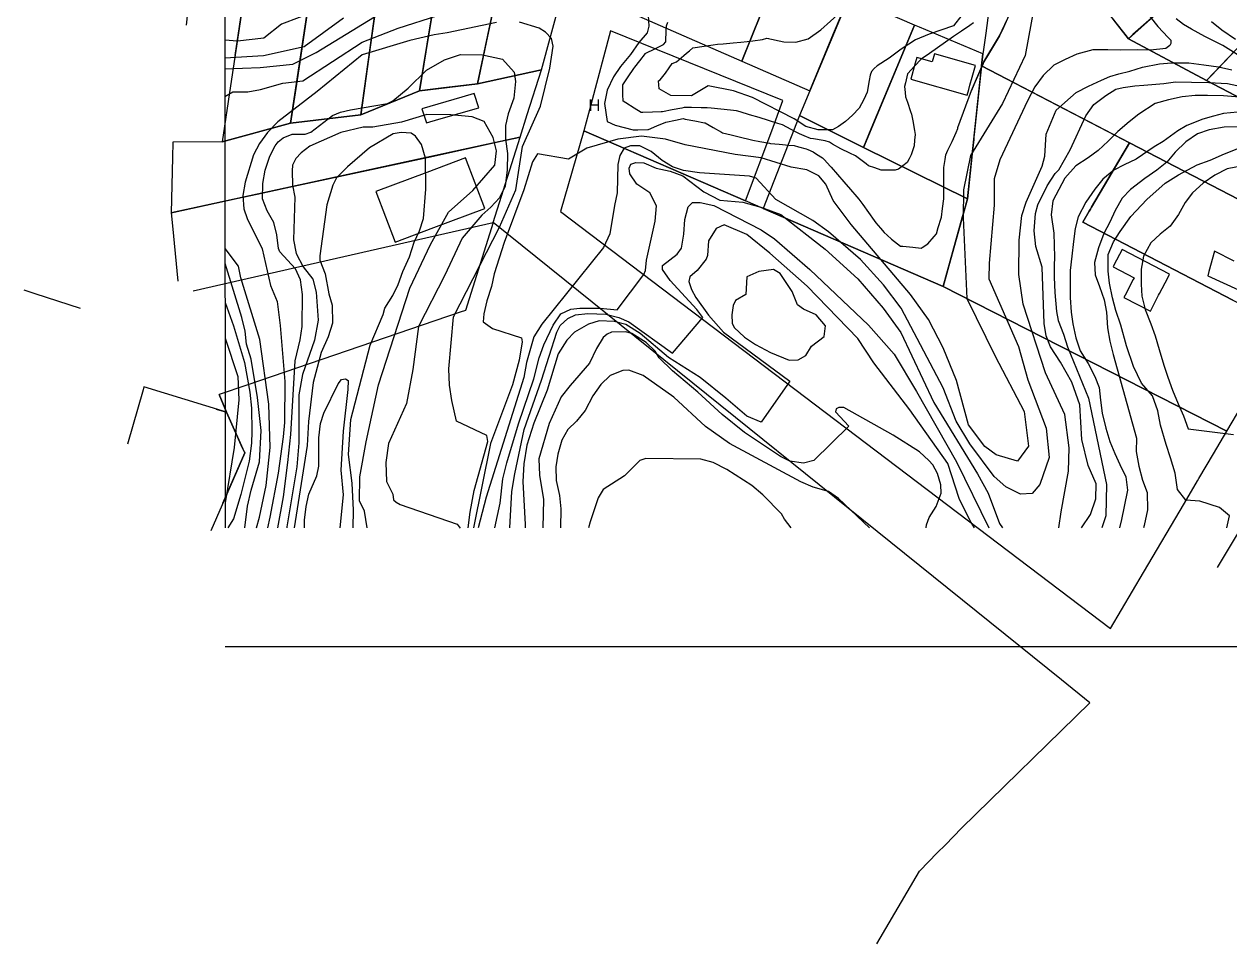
# Model space of a CAD drawing. Header units: millimetres. Extents: x 1101 to 4203, y 1053 to 1744.
# Drawn here: x 1101.5 to 1304.1, y 1053.5 to 1208.1 of the extents above; entities that cross this region are included whole.
import ezdxf
from ezdxf.enums import TextEntityAlignment as Align

# ---------------------------------------------------------------- set-up
doc = ezdxf.new("R2010")
doc.units = ezdxf.units.MM
doc.layers.add('01_Fina', color=7, linetype='Continuous')
doc.layers.add('Traza Urbana', color=7, linetype='Continuous')
doc.styles.get("Standard").update_dxf_attribs({"font": 'arial.ttf'})

msp = doc.modelspace()

# ---------------------------------------------------------------- linework, layer by layer
at = {"layer": '01_Fina', "linetype": 'Continuous'}
for p, q in [((1265.39, 1206.09), (1267.73, 1211)), ((1266.55, 1208.52), (1265.84, 1207.03)), ((1262.79, 1201.73), (1265.39, 1206.09)), ((1265.39, 1206.09), (1265.08, 1205.57)), ((1265.84, 1207.03), (1265.39, 1206.09)), ((1264.23, 1204.15), (1263.39, 1202.73)), ((1265.08, 1205.57), (1264.23, 1204.15)), ((1263.39, 1202.73), (1262.79, 1201.73))]:
    msp.add_line(p, q, dxfattribs=at)
at = {"layer": '01_Fina'}
for points in [[(1135.28, 1103.45), (1874.37, 1103.45), (1873.93, 1741.26), (1134.84, 1741.26), (1135.28, 1123.4)], [(1226.33, 1205.74), (1229.16, 1205.11), (1231.21, 1205.07), (1233.28, 1205.6), (1235.37, 1207.1), (1238.61, 1210.06)], [(1259.07, 1209.59), (1257.7, 1207.82), (1253.61, 1206.37), (1251.31, 1205.45), (1248.86, 1203.87), (1246.86, 1202.37), (1244.85, 1201.06), (1244.32, 1200.62), (1243.92, 1200.12), (1243.65, 1199.51), (1243.48, 1198.58), (1243.16, 1196.67), (1242.59, 1195.42), (1241.84, 1193.97), (1240.72, 1192.75), (1239.51, 1191.69), (1238.34, 1190.85), (1237.37, 1190.33), (1234.95, 1190.31), (1232.84, 1190.9), (1230.92, 1192.18), (1223.9, 1195.76), (1220.72, 1196.87), (1216.47, 1197.73), (1213.64, 1196.04), (1210.17, 1196.09), (1208.19, 1197.19), (1208.08, 1198.53), (1208.39, 1198.71), (1209.25, 1199.86), (1209.88, 1200.71), (1210.42, 1201.44), (1211.12, 1201.73), (1211.53, 1202.09), (1212.81, 1203.2), (1213.29, 1203.61), (1213.86, 1204.11), (1217.3, 1204.59), (1218.01, 1204.69), (1218.98, 1204.78), (1220.66, 1204.93), (1221.96, 1205.06), (1223.01, 1205.15), (1223.94, 1205.27), (1225.59, 1205.47), (1226.33, 1205.74), (1226.64, 1205.67)]]:
    msp.add_lwpolyline(points, dxfattribs=at)
at = {"layer": '01_Fina', "linetype": 'Continuous'}
for points in [[(1162.54, 1214.85), (1144.74, 1208.06), (1141.77, 1205.7), (1137.37, 1205.23), (1135.22, 1205.38)], [(1135.22, 1200.54), (1141.17, 1200.77), (1146.65, 1201.36), (1150.54, 1203.31), (1164.4, 1211.78)], [(1271.24, 1211.04), (1269.74, 1202.83), (1265.89, 1194.74), (1260.56, 1186.01), (1259.37, 1180.24), (1259.3, 1175.5), (1259.94, 1161.96), (1264.68, 1152.27), (1269.56, 1142.99), (1270.31, 1137.12), (1268.46, 1134.63), (1264.85, 1135.66), (1262.92, 1137.09), (1260.19, 1140.75), (1258.21, 1148.17), (1255.92, 1153.65), (1253.48, 1158.43), (1250.47, 1162.66), (1240.47, 1174.38), (1237.44, 1178.46), (1236.22, 1181.2), (1235.06, 1182.58), (1233.05, 1183.59), (1230.4, 1184.05), (1225.35, 1185.59), (1220.96, 1186.18), (1212.59, 1187.78), (1209.27, 1188.76), (1205.27, 1189.22), (1201.27, 1188.75), (1196.04, 1187.22), (1193, 1185.39), (1187.76, 1186.27), (1186.94, 1184.95), (1185.46, 1180.25), (1182.18, 1171.4), (1180.5, 1166.09), (1180.04, 1163.95), (1179.24, 1161.58), (1178.73, 1159.38), (1178.63, 1158.05), (1180.23, 1156.89), (1185.09, 1155.35), (1185.19, 1154.66), (1184.66, 1151.59), (1183.57, 1147.46), (1179.87, 1137.61), (1177.02, 1123.4)], [(1155.16, 1209.11), (1148.55, 1204.27), (1141.73, 1202.77), (1135.22, 1202.38)], [(1135.23, 1195.91), (1136.54, 1196.69), (1139.06, 1196.72), (1141.19, 1197.08), (1144.95, 1198.18), (1148.34, 1198.53), (1158.3, 1205.06), (1164.33, 1207.38), (1171.03, 1209.55)], [(1180.88, 1208.33), (1172.59, 1206.59), (1170.38, 1206.26), (1166.31, 1205.35), (1158.27, 1202.93), (1150.71, 1196.76), (1144.1, 1191.65), (1142.41, 1189.89), (1141.04, 1188.04), (1140.02, 1186.11), (1138.65, 1181.53), (1138.23, 1179.27), (1138.4, 1177.05), (1138.98, 1175.42), (1141.47, 1170.29), (1142.91, 1164.13), (1143.99, 1161.46), (1144.49, 1157.41), (1145.28, 1148), (1145.23, 1141.1), (1145.03, 1138.69), (1144.19, 1132.58), (1142.77, 1125.19), (1142.38, 1123.4)], [(1176.14, 1123.4), (1176.44, 1126.07), (1177.13, 1129.67), (1179.4, 1137.9), (1179.27, 1138.94), (1174.13, 1141.35), (1173.36, 1144.82), (1172.98, 1147.4), (1172.88, 1150.12), (1173.63, 1158.87), (1181.38, 1173.96), (1184.12, 1180.2), (1185.25, 1187.51), (1188.28, 1194.28), (1189.84, 1200.66), (1190.38, 1204.38), (1190.14, 1205.68), (1189.13, 1206.75), (1188.07, 1207.43), (1184.75, 1208.41)], [(1290.71, 1209.33), (1292.02, 1207.66), (1293.77, 1205.81), (1294.19, 1205.36), (1294.21, 1204.81), (1294.04, 1204.48), (1293.35, 1203.99), (1290.78, 1203.72), (1288.65, 1203.75), (1285.81, 1203.73), (1283.63, 1203.74), (1281.1, 1203.75), (1278.39, 1203.03), (1276.43, 1202.13), (1274.53, 1201.2), (1272.77, 1199.47), (1271.35, 1197.53), (1270.13, 1195.2), (1265.49, 1185.27), (1264.51, 1182.08), (1264.49, 1177.66), (1263.65, 1167.91), (1263.61, 1165.25), (1268.6, 1153.88), (1270.19, 1148.28), (1273.28, 1140.14), (1273.76, 1135.25), (1272.21, 1130.7), (1270.89, 1129.16), (1268.96, 1129.08), (1266.5, 1130.31), (1264.52, 1132.04), (1260.42, 1137.54), (1258.11, 1141.34), (1255.96, 1146.95), (1248.91, 1160.31), (1245.9, 1164.26), (1242.06, 1168.5), (1236.69, 1173.18), (1234.04, 1175.06), (1227.82, 1178.62), (1224.51, 1182.21), (1223.4, 1182.53), (1215.01, 1183.07), (1212.28, 1183.48), (1210.47, 1184.07), (1208.7, 1185.18), (1206.88, 1186.68), (1204.95, 1187.6), (1203.38, 1187.61), (1202.32, 1187.24), (1201.58, 1186.02), (1201.29, 1184.49), (1201.18, 1179.7), (1200.69, 1177.61), (1199.93, 1172.85), (1198.87, 1170.52), (1188.48, 1157.63), (1187.15, 1155.5), (1185.93, 1151.19), (1185.47, 1148.68), (1179.16, 1128.57), (1177.8, 1123.4)], [(1206.35, 1209.54), (1206.48, 1207.76), (1206.2, 1206.63), (1204.77, 1204.97), (1203.4, 1202.98), (1201.71, 1200.94), (1200.55, 1199.2), (1199.48, 1196.98), (1199, 1194.75), (1199.46, 1191.71), (1200.84, 1191.11), (1203.82, 1190.31), (1204.64, 1190.33), (1206.29, 1190.37), (1206.4, 1190.37), (1207.82, 1190.96), (1209.35, 1191.58), (1210.97, 1191.92), (1212.25, 1192.19), (1212.58, 1192.13), (1214.2, 1191.81), (1215.82, 1191.5), (1215.97, 1191.47), (1217.27, 1190.73), (1218.71, 1189.92), (1218.88, 1189.82), (1220.29, 1189.47), (1221.89, 1189.06), (1223.49, 1188.66), (1223.93, 1188.55), (1225.11, 1188.35), (1226.73, 1188.06), (1226.93, 1188.03), (1228.37, 1187.9), (1230.02, 1187.75), (1230.88, 1187.67), (1231.64, 1187.47), (1232.94, 1187.14), (1233.22, 1187.01), (1234.11, 1186.61), (1234.67, 1186.24), (1235.64, 1185.6), (1235.98, 1185.25), (1236.97, 1184.22), (1237.11, 1184.05), (1238.2, 1182.8), (1239.27, 1181.56), (1240.35, 1180.31), (1241.43, 1179.06), (1241.78, 1178.66), (1242.43, 1177.75), (1243.4, 1176.41), (1244.36, 1175.07), (1244.64, 1174.69), (1245.4, 1173.79), (1246.03, 1173.05), (1246.53, 1172.59), (1247.27, 1171.91), (1247.78, 1171.52), (1248.78, 1170.77), (1249.18, 1170.73), (1250.82, 1170.58), (1252.26, 1170.44), (1252.43, 1170.55), (1253.38, 1171.14), (1254.45, 1172.4), (1254.81, 1172.83), (1255.12, 1173.87), (1255.6, 1175.45), (1255.66, 1175.64), (1255.83, 1177.08), (1256.03, 1178.72), (1256.05, 1178.9), (1256.06, 1180.37), (1256.06, 1182.02), (1256.07, 1183.67), (1256.07, 1183.99), (1256.28, 1185.3), (1256.41, 1186.13), (1256.75, 1186.87), (1257.43, 1188.37), (1258.11, 1189.87), (1258.41, 1190.53), (1258.41, 1190.7), (1260.72, 1196.95), (1262.79, 1201.73), (1262.6, 1201.29), (1261.94, 1199.77), (1261.29, 1198.26), (1260.72, 1196.95)], [(1261.02, 1208.29), (1260.4, 1207.85), (1259.04, 1206.92), (1257.69, 1205.98), (1256.33, 1205.04), (1254.97, 1204.1), (1253.62, 1203.16), (1252.26, 1202.21), (1251.15, 1201), (1250.03, 1199.79), (1249.96, 1199.71), (1249.61, 1198.2), (1249.46, 1197.57), (1249.55, 1196.58), (1249.62, 1195.88), (1249.93, 1194.98), (1250.47, 1193.42), (1250.63, 1192.96), (1250.83, 1191.82), (1251.12, 1190.2), (1251.24, 1189.55), (1251.14, 1188.56), (1251.05, 1187.61), (1250.84, 1186.95), (1250.57, 1186.13), (1250.22, 1185.42), (1249.91, 1184.8), (1249.14, 1184.24), (1248.44, 1183.72), (1247.88, 1183.53), (1247.7, 1183.53), (1246.05, 1183.54), (1245.55, 1183.54), (1244.46, 1183.91), (1243.38, 1184.28), (1242.98, 1184.59), (1241.67, 1185.6), (1241.22, 1185.95), (1240.24, 1186.4), (1238.75, 1187.11), (1237.32, 1187.93), (1236.83, 1188.22), (1236.11, 1188.49), (1235.8, 1188.54), (1234.17, 1188.78), (1233.67, 1188.86), (1232.61, 1189.3), (1231.82, 1189.63), (1231.12, 1190), (1229.67, 1190.77), (1228.92, 1191.16), (1228.15, 1191.4), (1226.57, 1191.88), (1225, 1192.36), (1223.42, 1192.85), (1221.84, 1193.33), (1221.2, 1193.53), (1220.22, 1193.62), (1218.58, 1193.78), (1216.94, 1193.94), (1216.28, 1194), (1215.29, 1194.02), (1213.64, 1194.04), (1212.41, 1194.06), (1212, 1193.98), (1210.38, 1193.67), (1208.76, 1193.35), (1208.53, 1193.31), (1207.11, 1193.28), (1205.46, 1193.24), (1205.2, 1193.23), (1204.02, 1193.97), (1202.63, 1194.85), (1202.16, 1195.14), (1202.12, 1196.24), (1202.11, 1197.87), (1203.03, 1199.24), (1203.95, 1200.61), (1204.11, 1200.85), (1204.95, 1201.92), (1205.9, 1203.13), (1206, 1203.18), (1207.48, 1203.92), (1208.96, 1204.65), (1209.31, 1205.1), (1209.32, 1205.27), (1209.4, 1206.91), (1209.44, 1207.8), (1209.69, 1208.39)], [(1306.26, 1202.41), (1302.92, 1204.47), (1299.91, 1206.02), (1297.66, 1207.26), (1296.31, 1208.03), (1295.11, 1208.96)], [(1305.07, 1205.48), (1302.77, 1207.09), (1301.05, 1208.47)], [(1144.15, 1123.4), (1145.07, 1128.62), (1145.82, 1134.37), (1146.31, 1139.11), (1147.02, 1151.49), (1147.87, 1155.01), (1148.2, 1157.24), (1148.29, 1162.66), (1147.92, 1165.1), (1147.07, 1166.95), (1144.48, 1169.82), (1144.23, 1170.37), (1143.95, 1172.66), (1143.46, 1174.76), (1142.33, 1176.71), (1141.57, 1178.7), (1141.61, 1181.29), (1142, 1183.56), (1142.78, 1185.89), (1143.66, 1187.65), (1144.17, 1188.32), (1145.01, 1188.94), (1146.54, 1189.59), (1148.74, 1189.58), (1149.67, 1189.94), (1153.32, 1192.72), (1154.64, 1193.28), (1156.34, 1193.65), (1162.55, 1194.72), (1163.43, 1195.19), (1166.05, 1197.34), (1169.1, 1200.33), (1172.12, 1202.06), (1174.8, 1202.95), (1178.54, 1202.9), (1181.86, 1202.18), (1183.83, 1200.02), (1184.07, 1198.41), (1183.81, 1195.66), (1182.81, 1193.01), (1182.37, 1191.04), (1182.39, 1188.73), (1182.71, 1186.36), (1182.69, 1183.58), (1182.33, 1180.85), (1181.37, 1178.88), (1179.95, 1177.3), (1178.42, 1175.96), (1175.08, 1172.1), (1172.2, 1165.86), (1167.76, 1157.28), (1166.81, 1150.04), (1165.76, 1144.33), (1162.73, 1137.61), (1162.27, 1134.41), (1162.36, 1131.2), (1163.44, 1129.09), (1163.58, 1128.11), (1163.99, 1127.73), (1164.66, 1127.34), (1174.29, 1124.02), (1174.77, 1123.36)], [(1275.37, 1123.4), (1275.76, 1126.12), (1276.99, 1132.92), (1277.13, 1136.88), (1276.38, 1142.47), (1273.14, 1149.49), (1269.4, 1160.99), (1268.64, 1166.02), (1268.72, 1171.74), (1269.16, 1175.91), (1269.89, 1178.16), (1272.6, 1184.22), (1273.04, 1185.88), (1273.23, 1189.56), (1274.95, 1193.63), (1278.31, 1196.61), (1280.37, 1197.64), (1282.58, 1198.67), (1283.95, 1199.26), (1285.46, 1199.7), (1287.33, 1200.16), (1289.44, 1200.82), (1292.29, 1201.43), (1294.31, 1201.57), (1297.25, 1201.55), (1299.75, 1201.26), (1302.24, 1200.9), (1304.48, 1200.42)], [(1279.19, 1123.4), (1280.73, 1125.66), (1281.61, 1128.3), (1281.64, 1130.81), (1280.29, 1133.9), (1279.25, 1138.24), (1278.91, 1144.11), (1277.57, 1147.89), (1275.67, 1151.27), (1273.97, 1153.82), (1273.23, 1155.67), (1272.92, 1157.74), (1272.56, 1167.22), (1271.5, 1170.72), (1271.22, 1173.36), (1271.49, 1176.22), (1271.88, 1177.69), (1273.44, 1180.89), (1274.77, 1182.95), (1275.4, 1183.59), (1277.28, 1186.94), (1279.93, 1192.69), (1281.29, 1194.56), (1283.3, 1196.09), (1284.98, 1197.13), (1286.19, 1197.42), (1288.16, 1197.69), (1289.67, 1197.83), (1293.01, 1198.09), (1294.98, 1198.37), (1297.7, 1198.33), (1300.57, 1198.29), (1303.75, 1198.1), (1306.57, 1197.49)], [(1305.75, 1195.81), (1303.05, 1196.05), (1300.35, 1196.09), (1298.31, 1196.11), (1296.11, 1195.86), (1293.8, 1195.34), (1291.55, 1194.76), (1288.85, 1192.97), (1287.21, 1191.67), (1285.28, 1190.03), (1283.65, 1188.41), (1282.02, 1186.85), (1280.29, 1185.61), (1278.22, 1184.27), (1276.37, 1182.16), (1275.39, 1180.3), (1274.37, 1178.35), (1274.12, 1176.01), (1274.53, 1172.97), (1274.63, 1168.89), (1274.61, 1167.52), (1274.59, 1165.56), (1274.71, 1162.98), (1274.97, 1159.8), (1275.3, 1158.25), (1276.17, 1155.99), (1276.86, 1153.82), (1280.38, 1145.2), (1283.37, 1130.71), (1283.31, 1125.41), (1282.61, 1123.4)], [(1159.15, 1123.4), (1158.68, 1126.23), (1157.85, 1127.92), (1157.91, 1131.97), (1158.97, 1137.88), (1161.06, 1147.47), (1166.32, 1163.72), (1169.77, 1171.06), (1172.78, 1176.46), (1176.88, 1180.14), (1180.59, 1184.38), (1180.85, 1186.77), (1180.32, 1189.04), (1178.79, 1191.69), (1176.79, 1192.51), (1173.19, 1192.83), (1169.19, 1192.89), (1164.9, 1191.62), (1160.09, 1190.75), (1158.49, 1190.78), (1154.7, 1189.84), (1149.51, 1187.57), (1148.03, 1186.45), (1147.15, 1185.5), (1146.6, 1184.38), (1146.51, 1183.44), (1146.6, 1181.01), (1146.97, 1178.99), (1146.73, 1171.84), (1147.18, 1169.54), (1148.38, 1167.29), (1149.99, 1165.19), (1150.54, 1163), (1150.92, 1158.34), (1150.3, 1154.95), (1148.29, 1149.21), (1147.66, 1145.79), (1147.68, 1137.69), (1147.34, 1133.65), (1145.66, 1123.57), (1145.62, 1123.4)], [(1305.4, 1193.27), (1303.07, 1193.08), (1301.39, 1192.62), (1299.58, 1192.11), (1296.88, 1191.06), (1295.36, 1190.12), (1292.91, 1188.37), (1291.43, 1187.45), (1288.37, 1185.39), (1286.39, 1184.45), (1284.6, 1183.52), (1282.78, 1182.01), (1281.43, 1180.34), (1279.91, 1178.13), (1278.61, 1175.71), (1278.11, 1173.7), (1277.84, 1171.53), (1277.55, 1169.07), (1277.31, 1166.68), (1277.27, 1164.38), (1277.29, 1162.13), (1277.48, 1159.69), (1277.73, 1157.7), (1278.25, 1155.35), (1278.95, 1153.16), (1280.3, 1151.03), (1281.43, 1148.86), (1282.17, 1146.98), (1282.4, 1144.89), (1282.68, 1142.66), (1283.27, 1140.14), (1283.97, 1137.93), (1284.77, 1135.93), (1285.65, 1134.07), (1286.62, 1132), (1286.9, 1129.75), (1286.34, 1126.98), (1285.91, 1124.79), (1285.6, 1123.4)], [(1156.79, 1123.4), (1156.83, 1126.39), (1156.63, 1130.91), (1156.01, 1135.76), (1156.38, 1141.61), (1159.63, 1154.12), (1161.81, 1159.26), (1162.09, 1160.32), (1163.45, 1162.44), (1164.37, 1164.31), (1165.13, 1166.5), (1166.28, 1168.94), (1167.01, 1171.43), (1167.93, 1173.34), (1168.61, 1175.42), (1168.98, 1180.35), (1168.95, 1185.53), (1168.25, 1187.84), (1167.27, 1189.26), (1166.53, 1189.74), (1164.84, 1189.84), (1163.51, 1189.63), (1159.54, 1187.27), (1155.82, 1184.1), (1153.99, 1182.27), (1153.37, 1181.01), (1152.37, 1177.72), (1151.17, 1169.15), (1151.19, 1168.42), (1152.07, 1166.13), (1152.68, 1162.77), (1153.23, 1160.82), (1153.29, 1157.84), (1152.59, 1155.5), (1151.41, 1152.86), (1150.06, 1147.84), (1149.27, 1141.3), (1149.07, 1137.26), (1146.87, 1123.4)], [(1305.33, 1190.84), (1303.17, 1190.77), (1300.63, 1190.31), (1298.7, 1189.64), (1296.72, 1188.32), (1294.95, 1186.56), (1293.53, 1184.9), (1291.83, 1183.53), (1289.84, 1182.13), (1287.45, 1180.29), (1286.03, 1178.81), (1284.87, 1176.77), (1283.95, 1174.81), (1282.95, 1172.86), (1282.07, 1170.5), (1281.4, 1168), (1281.49, 1165.96), (1282.24, 1163.99), (1283, 1161.73), (1283.37, 1159.69), (1283.58, 1157.01), (1283.95, 1154.8), (1284.49, 1152.54), (1288.41, 1138.49), (1288.38, 1136.24), (1288.82, 1133.77), (1289.45, 1131.44), (1290.21, 1129.37), (1290.29, 1126.43), (1289.73, 1123.79), (1289.59, 1123.4)], [(1303.64, 1123.4), (1304.04, 1125.45), (1302.38, 1126.85), (1299.1, 1127.91), (1296.71, 1128.06), (1295.33, 1129.83), (1294.92, 1132.58), (1294.15, 1135.17), (1293.42, 1137.39), (1292.46, 1140.67), (1292, 1143.09), (1291.13, 1145.61), (1289.29, 1147.74), (1287.95, 1150.53), (1286.76, 1154.03), (1285.79, 1157.5), (1284.94, 1159.97), (1284.38, 1162.09), (1283.91, 1164.53), (1283.65, 1166.53), (1283.66, 1169.37), (1284.57, 1171.47), (1285.68, 1173.23), (1287.47, 1175.76), (1290.18, 1178.62), (1293.27, 1181.33), (1295.51, 1182.77), (1298.61, 1184.43), (1300.8, 1185.21), (1303.22, 1186.28), (1307.29, 1187.88)], [(1180.6, 1123.4), (1181.47, 1127.55), (1181.94, 1131.62), (1182.61, 1134.36), (1184.57, 1140.9), (1187.13, 1148.44), (1188.03, 1151.99), (1188.85, 1154.19), (1190.38, 1157.47), (1191.69, 1159.4), (1193.37, 1160.15), (1194.88, 1160.33), (1198.3, 1160.33), (1201.16, 1160.07), (1205.61, 1166), (1205.92, 1166.64), (1206.08, 1168.38), (1207.54, 1174.94), (1207.79, 1177.55), (1206.63, 1179.71), (1204.48, 1181.18), (1203.3, 1182.91), (1203.16, 1183.88), (1203.43, 1184.55), (1204.28, 1184.81), (1205.61, 1184.75), (1207.69, 1183.89), (1210.05, 1183.39), (1212.17, 1182.59), (1215.72, 1179.88), (1218.43, 1178.49), (1222.25, 1178.13), (1225.32, 1177.34), (1228.65, 1176.09), (1236.09, 1170.26), (1241.62, 1165.26), (1245.84, 1160.35), (1248.85, 1156.26), (1254.39, 1144.46), (1261.74, 1132.5), (1263.5, 1129.26), (1265.41, 1124.15), (1265.93, 1123.4)], [(1306.86, 1184.39), (1303.65, 1183.73), (1301.62, 1182.67), (1299.64, 1181.32), (1297.87, 1179.73), (1296.61, 1178.11), (1295.52, 1176.09), (1294.08, 1174.14), (1292.42, 1172.79), (1290.82, 1171.32), (1289.61, 1169.08), (1289.2, 1166.88), (1289.24, 1164.37), (1289.31, 1162.33), (1289.92, 1160.12), (1290.83, 1157.72), (1291.57, 1155.67), (1292.22, 1153.41), (1293.04, 1150.75), (1293.68, 1148.71), (1294.48, 1146.56), (1295.45, 1144.28), (1296.32, 1142.23), (1297.12, 1140.06), (1304.75, 1139.08)], [(1183.13, 1123.4), (1183.43, 1129.52), (1183.93, 1132.48), (1185.55, 1139.96), (1188.46, 1148.22), (1191.02, 1156.31), (1191.6, 1157.42), (1192.87, 1158.58), (1194.13, 1159.23), (1196.23, 1159.43), (1199.25, 1159.33), (1201.43, 1158.77), (1203.1, 1158.05), (1210.47, 1152.75), (1215.58, 1158.74), (1214.55, 1160.12), (1210.05, 1165.01), (1208.75, 1166.82), (1208.78, 1167.48), (1211.22, 1169.39), (1211.97, 1170.41), (1212.38, 1172.77), (1212.54, 1175.26), (1213.07, 1177.39), (1213.81, 1178.08), (1215.08, 1178.08), (1217.39, 1177.6), (1225.37, 1173.52), (1227.59, 1171.99), (1233.52, 1166.85), (1243.42, 1157.47), (1247.71, 1152.6), (1251.49, 1146.32), (1258.18, 1134.5), (1263.62, 1123.4)], [(1261.23, 1123.4), (1260.51, 1124.57), (1258.61, 1128.36), (1256.75, 1134.25), (1250.33, 1143.27), (1244.31, 1151.17), (1241.59, 1155.25), (1233.08, 1164.03), (1226.84, 1169.6), (1222.94, 1172.73), (1219.11, 1174.37), (1217.8, 1173.73), (1216.52, 1171.66), (1216.33, 1169.19), (1216.14, 1168.59), (1214.62, 1166.64), (1213.39, 1165.58), (1213.18, 1164.83), (1213.65, 1163.46), (1214.37, 1162.11), (1216.49, 1159.15), (1219.03, 1156.32), (1230.19, 1148.06), (1225.35, 1141.16), (1222.93, 1142.17), (1219.42, 1145.22), (1215.08, 1148.7), (1209.77, 1152.06), (1205.02, 1156.07), (1202.6, 1157.57), (1200.66, 1158.09), (1198.15, 1158.19), (1196.33, 1157.66), (1193.98, 1156.31), (1192.67, 1154.93), (1191.24, 1152.65), (1189.41, 1146.53), (1187.13, 1141), (1186, 1137.31), (1185.46, 1134.14), (1185.3, 1131.22), (1185.7, 1123.98), (1185.71, 1123.4)], [(1140.53, 1123.4), (1141.05, 1125.23), (1142.14, 1130.52), (1142.86, 1136.91), (1142.62, 1144.19), (1141.11, 1155.09), (1137.92, 1165.46), (1137.51, 1167.41), (1135.25, 1170.34)], [(1138.59, 1123.4), (1139.02, 1127.07), (1139.62, 1129.72), (1141.04, 1134.5), (1141.34, 1139.77), (1140.69, 1145.33), (1139.67, 1151.76), (1138.83, 1154.26), (1138.61, 1156.45), (1138.08, 1158.75), (1135.25, 1167.82)], [(1135.25, 1161.28), (1136.68, 1157.39), (1138.54, 1151.22), (1139.44, 1146.19), (1139.68, 1143.53), (1139.77, 1139.63), (1139.71, 1137.65), (1139.32, 1134.6), (1137.92, 1128.99), (1136.67, 1124.9), (1135.7, 1123.4)], [(1135.26, 1155.27), (1137.39, 1148.87), (1137.55, 1144.94), (1136.76, 1136.91), (1135.28, 1127.62)], [(1253.09, 1123.4), (1253.14, 1123.93), (1253.61, 1125.16), (1254.79, 1127), (1255.59, 1129.25), (1255.57, 1130.65), (1254.98, 1132.53), (1254.19, 1134), (1253.55, 1134.74), (1251.97, 1136.17), (1247.54, 1138.96), (1239.27, 1143.61), (1238.43, 1143.66), (1237.95, 1143.43), (1237.84, 1142.92), (1240.11, 1140.51), (1234.21, 1134.74), (1232.47, 1134.3), (1230.16, 1134.6), (1228.58, 1135.38), (1222.54, 1139.46), (1218.82, 1142.44), (1214.7, 1146.22), (1210.43, 1149.82), (1208.23, 1151.98), (1207.52, 1153.08), (1206.05, 1154.59), (1203.62, 1156.08), (1202.58, 1156.37), (1200.19, 1156.3), (1199.48, 1155.99), (1198.82, 1155.42), (1197.69, 1153.54), (1196.53, 1151.1), (1193.23, 1147.36), (1191.75, 1145.41), (1189.75, 1140.92), (1188.01, 1135), (1188.08, 1132.28), (1188.75, 1128.19), (1188.68, 1123.4)], [(1243.56, 1123.4), (1238.33, 1128.34), (1236.69, 1129.5), (1234.11, 1130.27), (1232, 1131.14), (1220.02, 1137.6), (1215.99, 1140.47), (1210.66, 1145.39), (1205.51, 1149.01), (1203.12, 1149.9), (1202.09, 1149.88), (1199.99, 1149.01), (1198.4, 1147.5), (1197.07, 1145.61), (1195.77, 1143.11), (1194.32, 1141.36), (1192.87, 1139.93), (1191.87, 1138.15), (1191.19, 1135.78), (1190.84, 1133.66), (1190.92, 1131.34), (1191.48, 1128.84), (1191.67, 1126.63), (1191.65, 1123.4)], [(1148.59, 1123.4), (1148.62, 1124.69), (1148.86, 1126.98), (1149.31, 1129.08), (1150.69, 1132.13), (1151.01, 1133.75), (1151.04, 1138.56), (1151.28, 1140.92), (1151.87, 1142.68), (1154.24, 1147.64), (1154.81, 1148.33), (1155.5, 1148.46), (1155.92, 1148.18), (1155.9, 1146.64), (1155.1, 1139.68), (1154.72, 1133.13), (1155.08, 1128.94), (1154.57, 1123.4)], [(1230.41, 1123.4), (1229.26, 1124.86), (1228.75, 1125.78), (1225.63, 1128.98), (1223.81, 1130.53), (1219.59, 1133.22), (1217.3, 1134.41), (1215.22, 1134.96), (1205.98, 1135.09), (1204.95, 1134.74), (1202.41, 1132.13), (1198.78, 1129.83), (1197.96, 1128.44), (1196.63, 1124.4), (1196.34, 1123.4)]]:
    msp.add_lwpolyline(points, dxfattribs=at)
msp.add_lwpolyline([(1236.16, 1157.34), (1234.61, 1159.23), (1232.46, 1160.15), (1231.46, 1160.91), (1230.54, 1163.11), (1228.54, 1166.19), (1227.43, 1166.81), (1224.96, 1166.49), (1222.94, 1165.6), (1222.8, 1162.61), (1221.05, 1161.61), (1220.64, 1160.76), (1220.43, 1159.22), (1220.48, 1157.79), (1220.8, 1157.06), (1222.53, 1155.45), (1224.4, 1154.24), (1226.94, 1152.86), (1230.07, 1151.59), (1231.57, 1151.63), (1232.86, 1152.36), (1233.82, 1153.93), (1235.97, 1155.59)], close=True, dxfattribs=at)
at = {"layer": 'Traza Urbana', "color": 7, "linetype": 'Continuous', "invisible_edges": 5}
for points in [[(1287.84, 1206.31), (1300.22, 1198.63), (1330.59, 1230.47), (1321.49, 1236.12)], [(1136.19, 1197.69), (1146.27, 1191.44), (1150.6, 1220.12), (1140.47, 1226.41)], [(1159.38, 1202.2), (1167.94, 1196.89), (1171.59, 1219.3), (1162.51, 1224.94)], [(1179.38, 1206.03), (1188.43, 1200.41), (1193.54, 1219.24), (1183.52, 1225.44)], [(1128.72, 1207.92), (1136.96, 1202.82), (1139.22, 1218.01), (1130.48, 1223.42)], [(1202.54, 1213.97), (1222.08, 1201.85), (1225.24, 1209.66), (1204.75, 1222.36)], [(1287.07, 1205.63), (1287.07, 1205.63), (1292.9, 1210.8), (1273.68, 1222.71)], [(1147.48, 1199.42), (1158.09, 1192.83), (1160.96, 1213.7), (1150.6, 1220.12)], [(1264.86, 1219.41), (1287.07, 1205.63), (1285.31, 1207.88), (1265, 1220.47)], [(1265, 1220.47), (1285.31, 1207.88), (1283.55, 1210.12), (1265.15, 1221.53)], [(1169.01, 1203.43), (1177.68, 1198.05), (1180.97, 1213.49), (1171.59, 1219.3)], [(1226.67, 1213.21), (1237.54, 1206.48), (1240.13, 1212.69), (1229.21, 1219.47)], [(1263.09, 1206.57), (1321.65, 1170.25), (1327.67, 1180.47), (1264.86, 1219.41)], [(1300.91, 1199.36), (1313.37, 1191.63), (1328.72, 1211.75), (1318.68, 1217.98)], [(1201.69, 1210.76), (1201.69, 1210.76), (1222.08, 1201.85), (1202.54, 1213.97)], [(1222.76, 1203.53), (1233.53, 1196.85), (1237.54, 1206.48), (1226.67, 1213.21)], [(1233.53, 1196.85), (1243.84, 1190.46), (1250.46, 1206.29), (1240.13, 1212.69)], [(1240.13, 1212.69), (1250.46, 1206.29), (1251.13, 1207.9)], [(1243.27, 1189.09), (1260.02, 1178.7), (1262.38, 1200.93), (1251.13, 1207.9)], [(1251.13, 1207.9), (1262.38, 1200.93), (1262.39, 1201.08), (1251.95, 1207.56)], [(1177.68, 1198.05), (1177.68, 1198.05), (1188.43, 1200.41), (1179.38, 1206.03)], [(1196.74, 1194.51), (1222.75, 1178.38), (1227.13, 1190.17), (1200.05, 1206.96)], [(1200.05, 1206.96), (1227.13, 1190.17), (1229.02, 1195.25)], [(1251.95, 1207.56), (1262.39, 1201.08), (1262.6, 1203.06)], [(1262.65, 1203.4), (1287.27, 1188.13), (1321.65, 1170.25), (1263.09, 1206.57)], [(1287.07, 1205.63), (1287.07, 1205.63), (1300.22, 1198.63), (1287.84, 1206.31)], [(1287.07, 1205.63), (1327.67, 1180.47), (1328.16, 1181.31), (1300.22, 1198.63)], [(1158.09, 1192.83), (1158.09, 1192.83), (1167.94, 1196.89), (1159.38, 1202.2)], [(1167.94, 1196.89), (1167.94, 1196.89), (1177.68, 1198.05), (1169.01, 1203.43)], [(1222.08, 1201.85), (1222.08, 1201.85), (1233.53, 1196.85), (1222.76, 1203.53)], [(1251.26, 1201.53), (1259.96, 1196.13), (1260.24, 1197.09), (1251.53, 1202.48)], [(1251.53, 1202.48), (1260.24, 1197.09), (1260.45, 1197.82), (1254.12, 1201.74)], [(1254.12, 1201.74), (1260.45, 1197.82), (1260.83, 1199.18), (1254.51, 1203.09)], [(1254.51, 1203.09), (1260.83, 1199.18), (1261.39, 1201.13)], [(1262.39, 1201.08), (1262.39, 1201.08), (1283.6, 1190.05), (1262.6, 1203.06)], [(1262.6, 1203.06), (1283.6, 1190.05), (1287.27, 1188.13), (1262.65, 1203.4)], [(1177.68, 1198.05), (1186.05, 1192.87), (1188.43, 1200.41)], [(1250.49, 1198.83), (1250.49, 1198.83), (1259.96, 1196.13), (1251.26, 1201.53)], [(1261.17, 1189.52), (1280.89, 1177.3), (1286.2, 1186.32), (1262.39, 1201.08)], [(1262.39, 1201.08), (1286.2, 1186.32), (1287.27, 1188.13)], [(1134.79, 1188.28), (1134.79, 1188.28), (1146.27, 1191.44), (1136.19, 1197.69)], [(1146.27, 1191.44), (1146.27, 1191.44), (1158.09, 1192.83), (1147.48, 1199.42)], [(1171.53, 1197.32), (1184.85, 1189.06), (1186.05, 1192.87), (1177.68, 1198.05)], [(1300.22, 1198.63), (1300.22, 1198.63), (1313.37, 1191.63), (1300.91, 1199.36)], [(1300.22, 1198.63), (1328.16, 1181.31), (1328.66, 1182.15), (1313.37, 1191.63)], [(1158.09, 1192.83), (1169.53, 1185.74), (1181.68, 1188.38), (1167.94, 1196.89)], [(1167.94, 1196.89), (1181.68, 1188.38), (1184.85, 1189.06), (1171.53, 1197.32)], [(1168.32, 1193.85), (1171.19, 1192.08), (1177.9, 1194.03), (1175.04, 1195.81)], [(1175.04, 1195.81), (1177.9, 1194.03), (1177.11, 1196.41)], [(1232.24, 1193.76), (1242.55, 1187.37), (1243.84, 1190.46), (1233.53, 1196.85)], [(1169.11, 1191.47), (1169.11, 1191.47), (1171.19, 1192.08), (1168.32, 1193.85)], [(1195.58, 1190.14), (1195.58, 1190.14), (1222.75, 1178.38), (1196.74, 1194.51)], [(1231.8, 1192.7), (1231.8, 1192.7), (1242.55, 1187.37), (1232.24, 1193.76)], [(1146.27, 1191.44), (1159.1, 1183.49), (1169.53, 1185.74), (1158.09, 1192.83)], [(1227.48, 1181.67), (1255.97, 1164), (1259.2, 1175.72), (1231.8, 1192.7)], [(1231.8, 1192.7), (1259.2, 1175.72), (1259.51, 1176.86), (1242.55, 1187.37)], [(1134.79, 1188.28), (1146.82, 1180.83), (1159.1, 1183.49), (1146.27, 1191.44)], [(1191.65, 1176.6), (1289.6, 1115.88), (1296.49, 1127.58), (1195.58, 1190.14)], [(1195.58, 1190.14), (1296.49, 1127.58), (1298.69, 1131.3), (1222.75, 1178.38)], [(1126.43, 1185.64), (1137.47, 1178.8), (1140.64, 1179.49), (1126.49, 1188.26)], [(1126.49, 1188.26), (1140.64, 1179.49), (1146.82, 1180.83), (1134.79, 1188.28)], [(1164.4, 1184.64), (1180.34, 1174.75), (1184.85, 1189.06)], [(1242.55, 1187.37), (1242.55, 1187.37), (1260.02, 1178.7), (1243.27, 1189.09)], [(1260.83, 1186.3), (1279.4, 1174.78), (1280.49, 1176.64), (1261.08, 1188.67)], [(1261.08, 1188.67), (1280.49, 1176.64), (1280.69, 1176.98), (1261.12, 1189.11)], [(1261.12, 1189.11), (1280.69, 1176.98), (1280.89, 1177.3), (1261.17, 1189.52)], [(1280.89, 1177.3), (1313.78, 1156.9), (1320.17, 1167.74), (1287.27, 1188.13)], [(1287.27, 1188.13), (1320.17, 1167.74), (1321.65, 1170.25)], [(1126.21, 1176.36), (1126.21, 1176.36), (1137.47, 1178.8), (1126.43, 1185.64)], [(1169.14, 1183.14), (1178.9, 1177.08), (1175.67, 1185.59)], [(1242.55, 1187.37), (1259.51, 1176.86), (1260.02, 1178.7)], [(1260.02, 1178.7), (1308.8, 1148.46), (1312.3, 1154.39), (1260.83, 1186.3)], [(1126.21, 1176.36), (1142.65, 1166.17), (1180.34, 1174.75), (1164.4, 1184.64)], [(1160.6, 1179.92), (1170.36, 1173.87), (1178.9, 1177.08), (1169.14, 1183.14)], [(1225.69, 1177.11), (1225.69, 1177.11), (1255.97, 1164), (1227.48, 1181.67)], [(1163.83, 1171.41), (1163.83, 1171.41), (1170.36, 1173.87), (1160.6, 1179.92)], [(1222.75, 1178.38), (1298.69, 1131.3), (1298.93, 1131.71), (1225.69, 1177.11)], [(1257.2, 1168.46), (1303.62, 1139.67), (1308.8, 1148.46), (1260.02, 1178.7)], [(1126.42, 1174.15), (1140.19, 1165.62), (1142.65, 1166.17), (1126.21, 1176.36)], [(1284.07, 1106.5), (1284.07, 1106.5), (1289.6, 1115.88), (1191.65, 1176.6)], [(1225.69, 1177.11), (1298.93, 1131.71), (1301.37, 1135.86), (1255.97, 1164)], [(1279.4, 1174.78), (1279.4, 1174.78), (1304.64, 1161.66), (1280.49, 1176.64)], [(1280.49, 1176.64), (1304.64, 1161.66), (1309.34, 1159.21), (1280.69, 1176.98)], [(1280.69, 1176.98), (1309.34, 1159.21), (1313.78, 1156.9), (1280.89, 1177.3)], [(1127.29, 1164.89), (1129.91, 1163.27), (1140.19, 1165.62), (1126.42, 1174.15)], [(1175.68, 1159.96), (1275.83, 1097.87), (1180.34, 1174.75)], [(1279.4, 1174.78), (1312.3, 1154.39), (1313.39, 1156.24), (1304.64, 1161.66)], [(1284.63, 1167.55), (1292.3, 1162.79), (1293.69, 1165.46), (1286.01, 1170.21)], [(1286.01, 1170.21), (1293.69, 1165.46), (1294, 1166.06)], [(1300.62, 1166.5), (1310.08, 1160.63), (1311.67, 1163.69), (1301.57, 1169.94)], [(1301.57, 1169.94), (1311.67, 1163.69), (1311.79, 1163.92), (1304.85, 1168.22)], [(1255.97, 1164), (1255.97, 1164), (1303.62, 1139.67), (1257.2, 1168.46)], [(1284.49, 1167.28), (1284.49, 1167.28), (1288.04, 1165.43), (1284.63, 1167.55)], [(1287.9, 1165.17), (1292.16, 1162.53), (1292.3, 1162.79), (1288.04, 1165.43)], [(1300.43, 1165.79), (1300.43, 1165.79), (1305.56, 1163.43), (1300.62, 1166.5)], [(1101.48, 1163.37), (1133.75, 1143.36), (1135.48, 1142.83), (1103.32, 1162.77)], [(1255.97, 1164), (1301.37, 1135.86), (1303.62, 1139.67)], [(1286.51, 1162.5), (1290.77, 1159.85), (1292.16, 1162.53), (1287.9, 1165.17)], [(1103.32, 1162.77), (1135.48, 1142.83), (1134.28, 1145.82), (1110.98, 1160.27)], [(1286.33, 1162.15), (1286.33, 1162.15), (1290.77, 1159.85), (1286.51, 1162.5)], [(1138.91, 1147.4), (1259.03, 1072.92), (1280.62, 1094.01), (1174.76, 1159.65)], [(1174.76, 1159.65), (1280.62, 1094.01), (1275.83, 1097.87), (1175.68, 1159.96)], [(1121.48, 1146.59), (1138.56, 1135.99), (1138.19, 1136.82), (1121.62, 1147.09)], [(1121.62, 1147.09), (1138.19, 1136.82), (1135.48, 1142.83)], [(1134.28, 1145.82), (1256.33, 1070.15), (1259.03, 1072.92), (1138.91, 1147.4)], [(1118.85, 1137.48), (1134.88, 1127.55), (1138.56, 1135.99), (1121.48, 1146.59)], [(1135.48, 1142.83), (1254.96, 1068.76), (1256.33, 1070.15), (1134.28, 1145.82)], [(1138.48, 1136.17), (1252.04, 1065.76), (1254.96, 1068.76), (1135.48, 1142.83)], [(1132.85, 1122.88), (1244.81, 1053.47), (1251.99, 1065.67), (1138.56, 1135.99)], [(1138.56, 1135.99), (1251.99, 1065.67), (1252.04, 1065.76), (1138.48, 1136.17)], [(1301.98, 1116.72), (1384.65, 1065.47), (1393.26, 1080.69), (1310.95, 1131.73)]]:
    msp.add_3dface(points, dxfattribs=at)

# ---------------------------------------------------------------- texts
at = {"layer": 'Traza Urbana', "color": 7, "linetype": 'Continuous'}
msp.add_text('H', height=2, dxfattribs=at).set_placement((1197.34, 1194.45), align=Align.MIDDLE)

doc.saveas('drawing.dxf')
